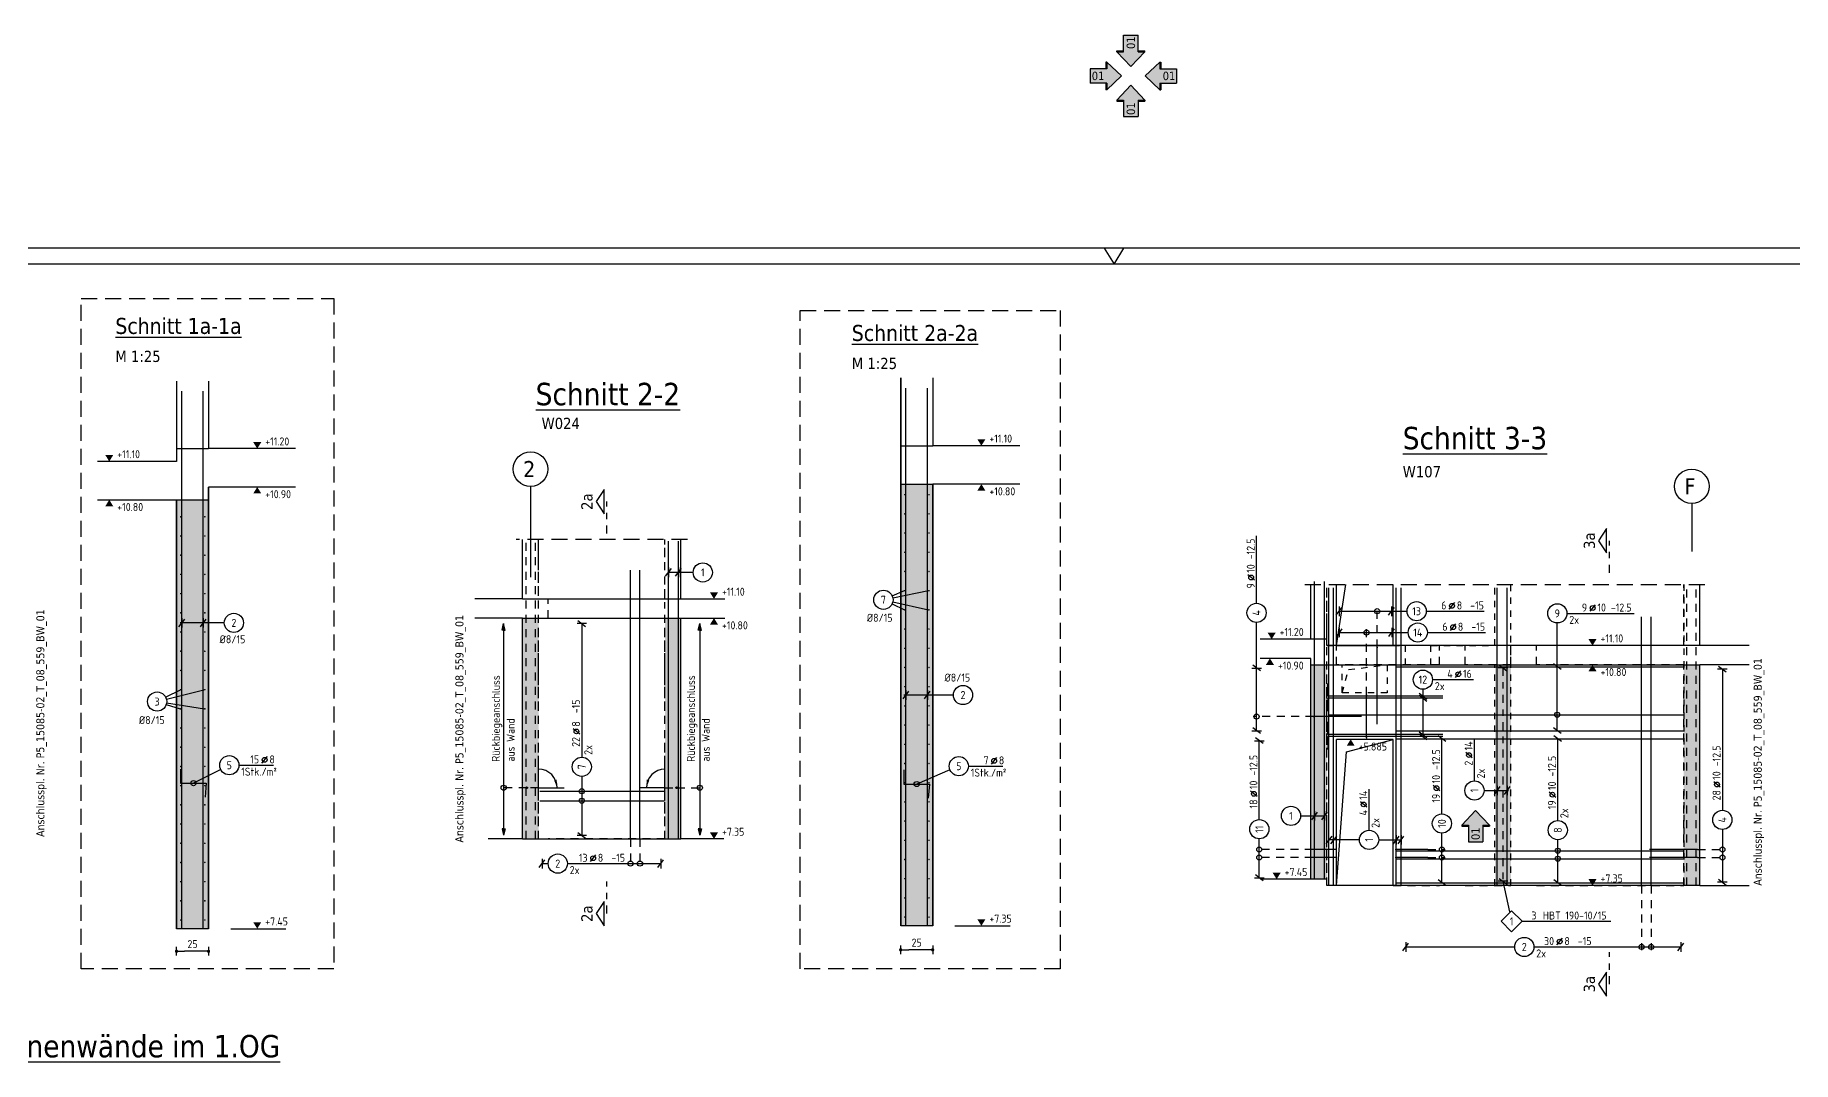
# Model space of a CAD drawing. Extents: x 0 to 70.7, y 1.4 to 34.4.
# Drawn here: x 14.92 to 42.38, y 18.39 to 34.43 of the extents above; entities that cross this region are included whole.
import ezdxf
from ezdxf.enums import TextEntityAlignment as Align

# ---------------------------------------------------------------- set-up
doc = ezdxf.new("R2010")
doc.units = 0
doc.header["$LTSCALE"] = 0.5
for name, pattern in [('AUSGEZOGEN', [1000.01, 1000, 0.01]), ('DASHDOTSMALL', [1.05, 0.5, -0.25, 0.05, -0.25]), ('DASHED', [0.75, 0.5, -0.25]), ('DOT', [0.175, 0.05, -0.125]), ('HIDDEN', [0.375, 0.25, -0.125]), ('HIDDEN2', [0.187, 0.125, -0.062]), ('STRICHLINIE', [0.75, 0.5, -0.25]), ('STRICHPUNKT2', [0.55, 0.25, -0.125, 0.05, -0.125]), ('VERDECKT', [0.375, 0.25, -0.125])]:
    doc.linetypes.add(name, pattern=pattern)
for name, color, linetype in [('ACHSEN', 7, 'Continuous'), ('AFU', 7, 'Continuous'), ('BETON', 7, 'Continuous'), ('DETAIL', 7, 'Continuous'), ('DRUEBER', 7, 'Continuous'), ('grau_hell', 7, 'Continuous'), ('grau_mittel', 7, 'Continuous'), ('HBT', 7, 'Continuous'), ('HILFE', 7, 'Continuous'), ('INDEX', 7, 'Continuous'), ('koten', 7, 'Continuous'), ('MASSE', 7, 'Continuous'), ('OBJEKT', 7, 'Continuous'), ('RAHMEN', 7, 'Continuous'), ('RND', 7, 'Continuous'), ('RND-1', 7, 'Continuous'), ('SCHNITTE', 7, 'Continuous'), ('SFP_Achsen', 7, 'Continuous'), ('TEXT', 7, 'Continuous'), ('VERDECKT', 7, 'Continuous'), ('WBZ', 7, 'Continuous')]:
    doc.layers.add(name, color=color, linetype=linetype)
doc.layers.add('NOPLOT', color=7, linetype='Continuous', plot=False)
doc.styles.add('helv', font='tahoma.ttf')
doc.styles.add('txt', font='isocp.shx')
doc.linetypes.add('AFU_50K', pattern='A,0.15,["/",Standard,S=0.2,R=0,X=-0.01,Y=-0.1],0.07,["/",Standard,S=0.2,R=0,X=-0.01,Y=-0.1],0.15', length=0.37)
doc.linetypes.add('AFU_50L', pattern='A,0.75,["/",Standard,S=0.2,R=0,X=-0.01,Y=-0.1],0.07,["/",Standard,S=0.2,R=0,X=-0.01,Y=-0.1],0.75', length=1.57)
doc.dimstyles.new('DOT_I', dxfattribs={"dimscale": 0.5, "dimtxt": 0.25, "dimasz": 0.25, "dimexe": 0.1, "dimexo": 0.3, "dimgap": 0.1, "dimtad": 1, "dimdec": 3, "dimzin": 3, "dimtxsty": 'txt', "dimblk": 'DOT', "dimblk1": 'DOT', "dimblk2": 'DOT', "dimsah": 1, "dimcen": 0.1, "dimse1": 1, "dimse2": 1, "dimazin": 0, "dimtfac": 1, "dimtdec": 4, "dimtix": 1, "dimtmove": 2, "dimatfit": 3, "dimfxl": 0, "dimtvp": 1, "dimtolj": 1, "dimtzin": 0, "dimarcsym": 0})

# ---------------------------------------------------------------- blocks, each defined once
blk = doc.blocks.new('okrd_o')
at = {"layer": 'koten', "color": 7, "linetype": 'Continuous'}
blk.add_solid([(-0.125, 0.202), (0.125, 0.202), (0, 0)], dxfattribs=at)
at = {"layer": 'koten', "style": 'txt'}
blk.add_attdef('OKRD', (0.25, 0.1), '', height=0.25, dxfattribs=at)
blk = doc.blocks.new('okrd_u')
at = {"layer": 'koten', "color": 7, "linetype": 'Continuous'}
blk.add_solid([(-0.125, -0.202), (0.125, -0.202), (0, 0)], dxfattribs=at)
at = {"layer": 'koten', "style": 'txt'}
blk.add_attdef('OKRD', (0.25, -0.35), '', height=0.25, dxfattribs=at)
blk = doc.blocks.new('DOT')
at = {"layer": 'MASSE', "color": 7, "linetype": 'Continuous'}
for p, q in [((0, 0), (-1, 0)), ((0, 0.54), (0, -0.54))]:
    blk.add_line(p, q, dxfattribs=at)
at = {"layer": 'MASSE', "color": 7, "linetype": 'Continuous', "const_width": 0.2}
blk.add_lwpolyline([(-0.1, 0, 1), (0.1, 0, 1)], format="xyb", close=True, dxfattribs=at)
blk = doc.blocks.new('*D16')
at = {"layer": 'Defpoints', "color": 0, "linetype": 'AUSGEZOGEN', "transparency": 16777216}
for p in [(17.128, 20.12), (17.128, 20.12), (17.628, 20.12)]:
    blk.add_point(p, dxfattribs=at)
at = {"layer": 'MASSE', "color": 0, "linetype": 'AUSGEZOGEN', "lineweight": -2, "transparency": 16777216}
blk.add_line((17.503, 20.12), (17.253, 20.12), dxfattribs=at)
at = {"layer": 'MASSE', "color": 0, "linetype": 'AUSGEZOGEN', "lineweight": -2, "transparency": 16777216, "xscale": 0.125, "yscale": 0.125, "zscale": 0.125, "rotation": 180}
blk.add_blockref('DOT', (17.128, 20.12), dxfattribs=at)
at = {"layer": 'MASSE', "color": 0, "linetype": 'AUSGEZOGEN', "lineweight": -2, "transparency": 16777216, "xscale": 0.125, "yscale": 0.125, "zscale": 0.125}
blk.add_blockref('DOT', (17.628, 20.12), dxfattribs=at)
at = {"layer": 'MASSE', "color": 0, "linetype": 'AUSGEZOGEN', "transparency": 16777216, "insert": (17.378, 20.232), "char_height": 0.125, "attachment_point": 5, "style": 'txt'}
blk.add_mtext('\\A1;25', dxfattribs=at)
blk = doc.blocks.new('RND_LEI')
at = {"layer": 'RND', "color": 7, "linetype": 'Continuous'}
blk.add_line((1.022, 0.066), (1.19, 0.27), dxfattribs=at)
for centre, radius in [((0, 0), 0.3), ((1.106, 0.168), 0.075)]:
    blk.add_circle(centre, radius, dxfattribs=at)
at = {"layer": 'RND', "color": 7, "linetype": 'Continuous', "style": 'txt'}
blk.add_attdef('POSL', text='', height=0.25, dxfattribs=at).set_placement((0, 0), align=Align.MIDDLE)
blk.add_attdef('ANZ', text='', height=0.25, dxfattribs=at).set_placement((0.931, 0.057), align=Align.RIGHT)
for tag, p in [('DUM', (1.253, 0.057)), ('ABSTD', (1.674, 0.057)), ('POSTXT', (0.374, -0.327))]:
    blk.add_attdef(tag, p, '', height=0.25, dxfattribs=at)
blk = doc.blocks.new('RND_HIN')
at = {"layer": 'RND', "color": 7, "linetype": 'Continuous'}
blk.add_circle((0, 0), 0.3, dxfattribs=at)
at = {"layer": 'RND', "color": 7, "linetype": 'Continuous', "style": 'txt'}
blk.add_attdef('POSI', text='', height=0.25, dxfattribs=at).set_placement((0, 0), align=Align.MIDDLE)
blk = doc.blocks.new('lei_gre')
at = {"layer": 'RND', "color": 7, "linetype": 'Continuous'}
for p, q in [((-0.09, -0.12), (0.09, 0.12)), ((0, 0.15), (0, -0.15))]:
    blk.add_line(p, q, dxfattribs=at)
blk = doc.blocks.new('PFEIL')
at = {"color": 7, "linetype": 'Continuous'}
blk.add_solid([(-1, -0.17), (-1, 0.17), (0, 0)], dxfattribs=at)
blk = doc.blocks.new('Pfeillinie')
at = {"layer": 'TEXT', "linetype": 'Continuous'}
blk.add_hatch(color=7, dxfattribs=at).paths.add_polyline_path([(0, 0), (-0.8, 0.2), (-0.8, 0), (-0.8, -0.2)])
at = {"layer": 'TEXT', "color": 7, "linetype": 'Continuous'}
for p, q in [((-0.8, 0), (-0.8, 0.2)), ((-0.8, 0.2), (0, 0)), ((-0.8, 0), (-0.8, -0.2)), ((-0.8, -0.2), (0, 0))]:
    blk.add_line(p, q, dxfattribs=at)
blk = doc.blocks.new('HBT_LEI')
at = {"layer": 'HBT', "color": 7, "linetype": 'Continuous'}
blk.add_lwpolyline([(-0.33, 0), (0, 0.33), (0.33, 0), (0, -0.33)], close=True, dxfattribs=at)
at = {"layer": 'HBT', "color": 7, "linetype": 'Continuous', "style": 'txt'}
blk.add_attdef('POSH', text='', height=0.25, dxfattribs=at).set_placement((0, -0.126), align=Align.CENTER)
blk.add_attdef('STKH', text='', height=0.25, dxfattribs=at).set_placement((0.776, 0.055), align=Align.RIGHT)
at = {"layer": 'HBT', "style": 'txt'}
for tag, p in [('ARTH', (0.973, 0.055)), ('TEXTH', (0.415, -0.309))]:
    blk.add_attdef(tag, p, '', height=0.25, dxfattribs=at)
blk = doc.blocks.new('*D18')
at = {"layer": 'Defpoints', "color": 0, "linetype": 'AUSGEZOGEN', "transparency": 16777216}
for p in [(28.442, 20.143), (28.442, 20.143), (28.942, 20.143)]:
    blk.add_point(p, dxfattribs=at)
at = {"layer": 'MASSE', "color": 0, "linetype": 'AUSGEZOGEN', "lineweight": -2, "transparency": 16777216}
blk.add_line((28.817, 20.143), (28.567, 20.143), dxfattribs=at)
at = {"layer": 'MASSE', "color": 0, "linetype": 'AUSGEZOGEN', "lineweight": -2, "transparency": 16777216, "xscale": 0.125, "yscale": 0.125, "zscale": 0.125, "rotation": 180}
blk.add_blockref('DOT', (28.442, 20.143), dxfattribs=at)
at = {"layer": 'MASSE', "color": 0, "linetype": 'AUSGEZOGEN', "lineweight": -2, "transparency": 16777216, "xscale": 0.125, "yscale": 0.125, "zscale": 0.125}
blk.add_blockref('DOT', (28.942, 20.143), dxfattribs=at)
at = {"layer": 'MASSE', "color": 0, "linetype": 'AUSGEZOGEN', "transparency": 16777216, "insert": (28.692, 20.256), "char_height": 0.125, "attachment_point": 5, "style": 'txt'}
blk.add_mtext('\\A1;25', dxfattribs=at)
blk = doc.blocks.new('SCHN-2')
at = {"layer": 'SCHNITTE', "color": 6, "linetype": 'Continuous'}
blk.add_lwpolyline([(0.378, 0.088), (0, 0.34), (-0.378, 0.088)], close=True, dxfattribs=at)
at = {"layer": 'SCHNITTE', "color": 1, "linetype": 'DASHDOTSMALL', "style": 'helv'}
blk.add_attdef('SCHN-2', text='', height=0.35, dxfattribs=at).set_placement((0, 0.45), align=Align.CENTER)
blk = doc.blocks.new('A1-19-0')
at = {"layer": 'RAHMEN'}
blk.add_line((103.1, 59.4), (0, 59.4), dxfattribs=at)
at = {"layer": 'RAHMEN', "color": 7, "linetype": 'Continuous'}
for p, q in [((51.24, 59.4), (51.55, 58.9)), ((51.55, 58.9), (51.86, 59.4))]:
    blk.add_line(p, q, dxfattribs=at)
at = {"layer": 'RAHMEN', "color": 5}
blk.add_line((102.6, 58.9), (2, 58.9), dxfattribs=at)
blk = doc.blocks.new('hin_ind5')
at = {"layer": 'grau_hell', "linetype": 'AUSGEZOGEN'}
h = blk.add_hatch(color=9, dxfattribs=at)
h.dxf.hatch_style = 2
h.paths.add_polyline_path([(0, 0), (0.619, -0.577), (0.619, -0.3), (1.306, -0.3), (1.306, 0.3), (0.619, 0.3), (0.619, 0.577)])
h.paths.add_polyline_path([(0.34, -0.274), (1.311, -0.274), (1.311, 0.274), (0.34, 0.274)], flags=9)
at = {"layer": 'OBJEKT', "linetype": 'AUSGEZOGEN'}
for points in [[(0.619, 0.3), (0.66, 0.3), (0.66, 0.577), (0.619, 0.577)], [(0.619, -0.577), (0.66, -0.577), (0.66, -0.3), (0.619, -0.3)]]:
    blk.add_hatch(color=1, dxfattribs=at).paths.add_polyline_path(points)
at = {"layer": 'OBJEKT', "color": 1, "linetype": 'AUSGEZOGEN'}
for p, q in [((0, 0), (0.619, 0.577)), ((0, 0), (0.619, -0.577)), ((0.619, 0.577), (0.619, 0.3)), ((0.619, 0.577), (0.66, 0.577)), ((0.619, 0.3), (1.306, 0.3)), ((0.66, 0.577), (0.66, 0.3)), ((1.306, 0.3), (1.306, -0.3)), ((0.619, -0.3), (0.619, -0.577)), ((0.619, -0.3), (1.306, -0.3)), ((0.66, -0.3), (0.66, -0.577))]:
    blk.add_line(p, q, dxfattribs=at)
at = {"layer": 'OBJEKT', "color": 7, "linetype": 'AUSGEZOGEN'}
blk.add_line((0.619, -0.577), (0.66, -0.577), dxfattribs=at)
at = {"layer": 'INDEX', "color": 1, "linetype": 'Continuous', "style": 'helv'}
blk.add_attdef('INDEX', text='', height=0.35, rotation=360, dxfattribs=at).set_placement((1.259, 0), align=Align.MIDDLE_RIGHT)

msp = doc.modelspace()

# ---------------------------------------------------------------- hatches: boundary and pattern name
at = {"layer": 'grau_mittel'}
for points in [[(28.942, 27.418), (28.442, 27.418), (28.442, 20.518), (28.942, 20.518)], [(17.128, 20.473), (17.628, 20.473), (17.628, 27.173), (17.128, 27.173)]]:
    msp.add_hatch(color=61, dxfattribs=at).paths.add_polyline_path(points)
h = msp.add_hatch(color=61, dxfattribs=at)
h.paths.add_polyline_path([(22.534, 21.875), (22.784, 21.875), (22.784, 25.325), (22.534, 25.325)])
h.paths.add_polyline_path([(25.009, 25.325), (24.759, 25.325), (24.759, 21.875), (25.009, 21.875)])
h = msp.add_hatch(color=61, dxfattribs=at)
h.paths.add_polyline_path([(35.102, 24.596), (34.852, 24.596), (34.852, 21.246), (35.102, 21.246)])
h.paths.add_polyline_path([(37.727, 21.146), (37.977, 21.146), (37.977, 24.596), (37.727, 24.596)])
h.paths.add_polyline_path([(40.927, 24.596), (40.677, 24.596), (40.677, 21.146), (40.927, 21.146)])

# ---------------------------------------------------------------- linework, layer by layer
at = {"layer": 'ACHSEN', "color": 140, "linetype": 'AUSGEZOGEN'}
for p, q in [((22.659, 27.383), (22.659, 25.965)), ((40.802, 27.114), (40.802, 26.364))]:
    msp.add_line(p, q, dxfattribs=at)
at = {"layer": 'AFU', "color": 8, "linetype": 'AFU_50K'}
for p, q in [((28.442, 28.018), (28.942, 28.018)), ((17.128, 27.973), (17.628, 27.973)), ((28.442, 27.418), (28.942, 27.418)), ((17.128, 27.173), (17.628, 27.173)), ((35.102, 24.996), (34.852, 24.996)), ((35.102, 21.246), (34.852, 21.246)), ((35.102, 21.146), (35.102, 21.246)), ((35.252, 21.146), (35.102, 21.146)), ((17.628, 20.473), (17.128, 20.473)), ((28.942, 20.518), (28.442, 20.518))]:
    msp.add_line(p, q, dxfattribs=at)
at = {"layer": 'AFU', "color": 8, "linetype": 'AFU_50L'}
for p, q in [((22.534, 25.625), (25.009, 25.625)), ((22.534, 25.325), (25.009, 25.325)), ((35.102, 24.896), (35.102, 24.996)), ((40.927, 24.896), (35.102, 24.896)), ((34.852, 24.596), (40.927, 24.596)), ((22.534, 21.875), (25.009, 21.875)), ((40.927, 21.146), (36.137, 21.146))]:
    msp.add_line(p, q, dxfattribs=at)
at = {"layer": 'BETON', "color": 6, "linetype": 'AUSGEZOGEN'}
for p, q in [((17.128, 29.029), (17.128, 27.773)), ((17.628, 29.029), (17.628, 27.973)), ((28.942, 29.08), (28.942, 28.018)), ((18.989, 27.373), (17.628, 27.373)), ((30.303, 27.418), (28.942, 27.418)), ((15.892, 27.173), (17.128, 27.173)), ((22.534, 25.625), (22.534, 26.551)), ((25.009, 25.625), (25.009, 26.551)), ((34.852, 24.996), (34.852, 25.852)), ((35.252, 24.896), (35.252, 25.852)), ((36.137, 24.896), (36.137, 25.852)), ((40.927, 24.896), (40.927, 25.852)), ((22.534, 25.625), (21.791, 25.625)), ((25.009, 25.625), (25.694, 25.625)), ((22.534, 25.325), (21.791, 25.325)), ((22.534, 21.875), (22.534, 25.325)), ((25.009, 21.875), (25.009, 25.325)), ((25.009, 25.325), (25.694, 25.325)), ((34.852, 24.996), (34.057, 24.996)), ((35.252, 24.896), (36.137, 24.896)), ((41.7, 24.896), (40.927, 24.896)), ((34.852, 24.696), (34.057, 24.696)), ((34.852, 21.246), (34.852, 24.696)), ((40.927, 21.146), (40.927, 24.596)), ((41.7, 24.596), (40.927, 24.596)), ((36.137, 23.431), (35.252, 23.431)), ((35.252, 21.146), (35.252, 23.431)), ((36.137, 21.146), (36.137, 23.431)), ((22.534, 21.875), (21.998, 21.875)), ((25.677, 21.875), (25.009, 21.875)), ((34.852, 21.246), (34.057, 21.246)), ((36.137, 21.146), (35.252, 21.146)), ((40.927, 21.146), (41.7, 21.146))]:
    msp.add_line(p, q, dxfattribs=at)
at = {"layer": 'BETON', "color": 6, "linetype": 'AUSGEZOGEN', "lineweight": 35}
for p, q in [((28.442, 29.079), (28.442, 20.518)), ((17.628, 27.373), (17.628, 20.473)), ((28.942, 27.418), (28.942, 20.518)), ((17.128, 27.173), (17.128, 20.473))]:
    msp.add_line(p, q, dxfattribs=at)
at = {"layer": 'BETON', "color": 6, "linetype": 'AUSGEZOGEN', "lineweight": 25}
for p, q in [((30.303, 28.018), (28.942, 28.018)), ((17.128, 27.773), (15.892, 27.773)), ((18.989, 27.973), (17.628, 27.973))]:
    msp.add_line(p, q, dxfattribs=at)
at = {"layer": 'DETAIL', "color": 102, "linetype": 'STRICHLINIE'}
for points in [[(15.638, 19.846), (15.638, 30.318), (19.586, 30.318), (19.586, 19.846)], [(26.869, 19.846), (26.869, 30.129), (30.935, 30.129), (30.935, 19.846)]]:
    msp.add_lwpolyline(points, close=True, dxfattribs=at)
at = {"layer": 'DRUEBER', "color": 7, "linetype": 'DOT'}
for p, q in [((22.784, 21.875), (22.784, 26.551)), ((24.759, 21.875), (24.759, 26.551)), ((35.102, 24.896), (35.102, 25.852)), ((37.727, 24.896), (37.727, 25.852)), ((37.977, 21.146), (37.977, 25.852)), ((40.677, 25.852), (40.677, 21.146)), ((35.102, 24.896), (35.252, 24.896)), ((36.137, 24.896), (36.327, 24.896)), ((36.327, 24.596), (36.327, 24.896)), ((36.727, 24.596), (36.727, 24.896)), ((36.727, 24.896), (37.727, 24.896)), ((35.102, 21.146), (35.102, 24.596)), ((35.102, 24.596), (36.327, 24.596)), ((36.727, 24.596), (37.727, 24.596)), ((37.727, 21.146), (37.727, 24.596)), ((35.252, 21.146), (35.102, 21.146)), ((36.327, 21.146), (36.137, 21.146)), ((37.727, 21.146), (36.727, 21.146))]:
    msp.add_line(p, q, dxfattribs=at)
at = {"layer": 'HBT', "color": 6, "linetype": 'STRICHPUNKT2'}
msp.add_line((37.852, 24.549), (37.852, 21.213), dxfattribs=at)
at = {"layer": 'HBT', "color": 7, "linetype": 'AUSGEZOGEN'}
for p, q in [((37.852, 21.213), (37.955, 20.736)), ((38.152, 20.589), (39.539, 20.589))]:
    msp.add_line(p, q, dxfattribs=at)
at = {"layer": 'HILFE', "color": 102, "linetype": 'DASHED'}
for p, q in [((25.109, 26.551), (22.434, 26.551)), ((34.758, 25.852), (41.027, 25.852))]:
    msp.add_line(p, q, dxfattribs=at)
at = {"layer": 'HILFE', "color": 102, "linetype": 'AUSGEZOGEN'}
for p, q in [((35.252, 24.896), (35.397, 25.852)), ((35.406, 23.237), (36.137, 23.431)), ((35.252, 21.146), (35.406, 23.237)), ((17.976, 20.473), (18.837, 20.473)), ((29.29, 20.518), (30.151, 20.518))]:
    msp.add_line(p, q, dxfattribs=at)
at = {"layer": 'NOPLOT', "color": 191, "linetype": 'Continuous'}
for points in [[(36.177, 24.566), (40.677, 24.566)], [(36.177, 23.566), (40.677, 23.566)], [(36.177, 23.441), (40.677, 23.441)], [(36.177, 21.191), (40.677, 21.191)]]:
    msp.add_lwpolyline(points, dxfattribs=at)
at = {"layer": 'RND', "color": 7, "linetype": 'AUSGEZOGEN'}
for p, q in [((34.002, 25.557), (34.002, 26.609)), ((35.291, 25.433), (36.111, 25.433)), ((36.111, 25.433), (36.353, 25.433)), ((36.653, 25.433), (37.56, 25.433)), ((38.851, 25.399), (39.903, 25.399)), ((23.46, 25.241), (23.46, 23.152)), ((34.002, 24.545), (34.002, 25.257)), ((35.294, 25.1), (36.114, 25.1)), ((36.114, 25.1), (36.371, 25.1)), ((36.671, 25.1), (37.577, 25.1)), ((38.701, 24.566), (38.701, 25.249)), ((34.002, 23.566), (34.002, 24.545)), ((38.701, 23.566), (38.701, 24.566)), ((41.28, 24.529), (41.28, 22.323)), ((36.751, 24.364), (37.391, 24.364)), ((34.045, 22.177), (34.045, 23.41)), ((36.898, 22.266), (36.898, 23.441)), ((37.406, 22.782), (37.406, 23.422)), ((38.709, 22.163), (38.709, 23.441)), ((18.102, 23.027), (18.642, 23.027)), ((23.46, 22.852), (23.46, 21.931)), ((29.5, 23.012), (30.04, 23.012)), ((35.76, 22.011), (35.76, 22.651)), ((41.28, 22.023), (41.28, 21.2)), ((34.045, 21.268), (34.045, 21.877)), ((36.898, 21.191), (36.898, 21.966)), ((38.709, 21.191), (38.709, 21.863)), ((22.838, 21.49), (22.934, 21.49)), ((23.234, 21.49), (24.692, 21.49)), ((36.333, 20.188), (38.035, 20.188)), ((38.335, 20.188), (40.631, 20.188))]:
    msp.add_line(p, q, dxfattribs=at)
at = {"layer": 'RND', "color": 102, "linetype": 'AUSGEZOGEN'}
for p, q in [((25.2, 26.039), (24.804, 26.039)), ((28.307, 25.546), (28.501, 25.454)), ((28.309, 25.671), (28.501, 25.754)), ((28.318, 25.578), (28.878, 25.454)), ((28.319, 25.641), (28.878, 25.754)), ((17.874, 25.251), (17.186, 25.251)), ((16.958, 24.088), (17.199, 24.208)), ((16.97, 24.058), (17.576, 24.208)), ((36.601, 24.214), (36.601, 23.463)), ((16.967, 23.977), (17.187, 23.908)), ((16.972, 23.999), (17.564, 23.908)), ((29.266, 24.123), (28.489, 24.123)), ((17.818, 22.96), (17.392, 22.747)), ((29.211, 22.953), (28.692, 22.733)), ((37.556, 22.632), (37.939, 22.632)), ((34.69, 22.236), (35.066, 22.236)), ((35.61, 21.861), (35.121, 21.861)), ((35.91, 21.861), (36.27, 21.861))]:
    msp.add_line(p, q, dxfattribs=at)
at = {"layer": 'RND', "color": 102, "linetype": 'VERDECKT'}
for p, q in [((35.886, 24.866), (35.886, 25.483)), ((35.722, 24.125), (35.722, 25.15)), ((34.892, 23.787), (33.952, 23.787)), ((22.599, 22.675), (22.189, 22.675)), ((24.943, 22.675), (25.353, 22.675)), ((24.219, 21.875), (24.219, 21.44)), ((24.369, 21.875), (24.369, 21.44)), ((34.881, 21.71), (33.995, 21.71)), ((36.676, 21.71), (36.948, 21.71)), ((40.889, 21.71), (41.33, 21.71)), ((34.881, 21.585), (33.995, 21.585)), ((36.676, 21.585), (36.948, 21.585)), ((40.889, 21.585), (41.33, 21.585)), ((40.017, 21.146), (40.017, 20.138)), ((40.167, 21.146), (40.167, 20.138))]:
    msp.add_line(p, q, dxfattribs=at)
at = {"layer": 'RND', "color": 1, "linetype": 'AUSGEZOGEN'}
for points in [[(17.211, 20.473), (17.211, 28.873)], [(17.545, 20.473), (17.545, 28.873)], [(28.525, 20.518), (28.525, 28.918)], [(28.859, 20.518), (28.859, 28.918)], [(24.815, 21.875), (24.815, 26.525)], [(24.971, 21.875), (24.971, 26.525)], [(24.219, 21.875), (24.219, 26.075)], [(24.369, 21.875), (24.369, 26.075)], [(34.91, 21.246), (34.91, 25.896)], [(35.066, 21.246), (35.066, 25.896)], [(35.131, 21.146), (35.131, 25.796)], [(35.204, 21.146), (35.204, 25.796)], [(36.186, 21.146), (36.186, 25.796)], [(36.259, 21.146), (36.259, 25.796)], [(37.763, 21.146), (37.763, 25.796)], [(37.919, 21.146), (37.919, 25.796)], [(40.017, 21.146), (40.017, 25.346)], [(40.167, 21.146), (40.167, 25.346)], [(35.886, 23.666), (35.886, 24.866)], [(36.915, 24.106), (35.115, 24.106), (35.115, 24.306)], [(36.915, 24.074), (35.115, 24.074), (35.115, 23.874)], [(35.722, 23.455), (35.722, 24.125)], [(35.642, 23.787), (34.892, 23.787)], [(36.915, 23.506), (35.115, 23.506), (35.115, 23.706)], [(35.127, 23.816), (40.677, 23.816)], [(36.915, 23.474), (35.115, 23.474), (35.115, 23.274)], [(22.802, 22.621), (24.752, 22.621)], [(22.802, 22.471), (24.752, 22.471)], [(35.235, 21.71), (34.881, 21.71)], [(36.676, 21.71), (36.176, 21.71)], [(40.889, 21.71), (40.139, 21.71)], [(35.235, 21.585), (34.881, 21.585)], [(36.676, 21.585), (36.176, 21.585)], [(36.177, 21.691), (40.677, 21.691)], [(36.177, 21.566), (40.677, 21.566)], [(40.889, 21.585), (40.139, 21.585)]]:
    msp.add_lwpolyline(points, dxfattribs=at)
at = {"layer": 'RND', "color": 7, "linetype": 'AUSGEZOGEN'}
for points, const_width in [([(28.501, 27.254, 1), (28.513, 27.254, 1)], 0.012), ([(28.878, 27.254, 1), (28.89, 27.254, 1)], 0.012), ([(17.187, 26.908, 1), (17.199, 26.908, 1)], 0.012), ([(17.564, 26.908, 1), (17.576, 26.908, 1)], 0.012), ([(28.501, 26.954, 1), (28.513, 26.954, 1)], 0.012), ([(28.878, 26.954, 1), (28.89, 26.954, 1)], 0.012), ([(28.501, 26.654, 1), (28.513, 26.654, 1)], 0.012), ([(28.878, 26.654, 1), (28.89, 26.654, 1)], 0.012), ([(17.187, 26.608, 1), (17.199, 26.608, 1)], 0.012), ([(17.564, 26.608, 1), (17.576, 26.608, 1)], 0.012), ([(28.501, 26.354, 1), (28.513, 26.354, 1)], 0.012), ([(28.878, 26.354, 1), (28.89, 26.354, 1)], 0.012), ([(17.187, 26.308, 1), (17.199, 26.308, 1)], 0.012), ([(17.564, 26.308, 1), (17.576, 26.308, 1)], 0.012), ([(17.187, 26.008, 1), (17.199, 26.008, 1)], 0.012), ([(17.564, 26.008, 1), (17.576, 26.008, 1)], 0.012), ([(28.501, 26.054, 1), (28.513, 26.054, 1)], 0.012), ([(28.878, 26.054, 1), (28.89, 26.054, 1)], 0.012), ([(17.187, 25.708, 1), (17.199, 25.708, 1)], 0.012), ([(17.564, 25.708, 1), (17.576, 25.708, 1)], 0.012), ([(28.501, 25.754, 1), (28.513, 25.754, 1)], 0.012), ([(28.878, 25.754, 1), (28.89, 25.754, 1)], 0.012), ([(17.187, 25.408, 1), (17.199, 25.408, 1)], 0.012), ([(17.564, 25.408, 1), (17.576, 25.408, 1)], 0.012), ([(28.501, 25.454, 1), (28.513, 25.454, 1)], 0.012), ([(28.878, 25.454, 1), (28.89, 25.454, 1)], 0.012), ([(17.187, 25.108, 1), (17.199, 25.108, 1)], 0.012), ([(17.564, 25.108, 1), (17.576, 25.108, 1)], 0.012), ([(28.501, 25.154, 1), (28.513, 25.154, 1)], 0.012), ([(28.878, 25.154, 1), (28.89, 25.154, 1)], 0.012), ([(17.187, 24.808, 1), (17.199, 24.808, 1)], 0.012), ([(17.564, 24.808, 1), (17.576, 24.808, 1)], 0.012), ([(28.501, 24.854, 1), (28.513, 24.854, 1)], 0.012), ([(28.878, 24.854, 1), (28.89, 24.854, 1)], 0.012), ([(35.88, 24.866, 1), (35.892, 24.866, 1)], 0.0125), ([(17.187, 24.508, 1), (17.199, 24.508, 1)], 0.012), ([(17.564, 24.508, 1), (17.576, 24.508, 1)], 0.012), ([(28.501, 24.554, 1), (28.513, 24.554, 1)], 0.012), ([(28.878, 24.554, 1), (28.89, 24.554, 1)], 0.012), ([(17.187, 24.208, 1), (17.199, 24.208, 1)], 0.012), ([(17.564, 24.208, 1), (17.576, 24.208, 1)], 0.012), ([(28.501, 24.254, 1), (28.513, 24.254, 1)], 0.012), ([(28.878, 24.254, 1), (28.89, 24.254, 1)], 0.012), ([(17.187, 23.908, 1), (17.199, 23.908, 1)], 0.012), ([(17.564, 23.908, 1), (17.576, 23.908, 1)], 0.012), ([(28.501, 23.954, 1), (28.513, 23.954, 1)], 0.012), ([(28.878, 23.954, 1), (28.89, 23.954, 1)], 0.012), ([(35.717, 24.125, 1), (35.727, 24.125, 1)], 0.01), ([(17.187, 23.608, 1), (17.199, 23.608, 1)], 0.012), ([(17.564, 23.608, 1), (17.576, 23.608, 1)], 0.012), ([(28.501, 23.654, 1), (28.513, 23.654, 1)], 0.012), ([(28.878, 23.654, 1), (28.89, 23.654, 1)], 0.012), ([(34.898, 23.787, -1), (34.886, 23.787, -1)], 0.0125), ([(28.501, 23.354, 1), (28.513, 23.354, 1)], 0.012), ([(28.878, 23.354, 1), (28.89, 23.354, 1)], 0.012), ([(35.716, 23.455, 1), (35.728, 23.455, 1)], 0.0125), ([(17.187, 23.308, 1), (17.199, 23.308, 1)], 0.012), ([(17.564, 23.308, 1), (17.576, 23.308, 1)], 0.012), ([(17.187, 23.008, 1), (17.199, 23.008, 1)], 0.012), ([(17.564, 23.008, 1), (17.576, 23.008, 1)], 0.012), ([(28.501, 23.054, 1), (28.513, 23.054, 1)], 0.012), ([(28.878, 23.054, 1), (28.89, 23.054, 1)], 0.012), ([(17.187, 22.708, 1), (17.199, 22.708, 1)], 0.012), ([(17.564, 22.708, 1), (17.576, 22.708, 1)], 0.012), ([(28.501, 22.754, 1), (28.513, 22.754, 1)], 0.012), ([(28.878, 22.754, 1), (28.89, 22.754, 1)], 0.012), ([(17.187, 22.408, 1), (17.199, 22.408, 1)], 0.012), ([(17.564, 22.408, 1), (17.576, 22.408, 1)], 0.012), ([(28.501, 22.454, 1), (28.513, 22.454, 1)], 0.012), ([(28.878, 22.454, 1), (28.89, 22.454, 1)], 0.012), ([(17.187, 22.108, 1), (17.199, 22.108, 1)], 0.012), ([(17.564, 22.108, 1), (17.576, 22.108, 1)], 0.012), ([(28.501, 22.154, 1), (28.513, 22.154, 1)], 0.012), ([(28.878, 22.154, 1), (28.89, 22.154, 1)], 0.012), ([(17.187, 21.808, 1), (17.199, 21.808, 1)], 0.012), ([(17.564, 21.808, 1), (17.576, 21.808, 1)], 0.012), ([(28.501, 21.854, 1), (28.513, 21.854, 1)], 0.012), ([(28.878, 21.854, 1), (28.89, 21.854, 1)], 0.012), ([(34.876, 21.71, 1), (34.886, 21.71, 1)], 0.01), ([(35.23, 21.71, 1), (35.24, 21.71, 1)], 0.01), ([(36.171, 21.71, 1), (36.181, 21.71, 1)], 0.01), ([(40.884, 21.71, 1), (40.894, 21.71, 1)], 0.01), ([(17.187, 21.508, 1), (17.199, 21.508, 1)], 0.012), ([(17.564, 21.508, 1), (17.576, 21.508, 1)], 0.012), ([(28.501, 21.554, 1), (28.513, 21.554, 1)], 0.012), ([(28.878, 21.554, 1), (28.89, 21.554, 1)], 0.012), ([(34.876, 21.585, 1), (34.886, 21.585, 1)], 0.01), ([(35.23, 21.585, 1), (35.24, 21.585, 1)], 0.01), ([(36.171, 21.585, 1), (36.181, 21.585, 1)], 0.01), ([(40.884, 21.585, 1), (40.894, 21.585, 1)], 0.01), ([(17.187, 21.208, 1), (17.199, 21.208, 1)], 0.012), ([(17.564, 21.208, 1), (17.576, 21.208, 1)], 0.012), ([(28.501, 21.254, 1), (28.513, 21.254, 1)], 0.012), ([(28.878, 21.254, 1), (28.89, 21.254, 1)], 0.012), ([(17.187, 20.908, 1), (17.199, 20.908, 1)], 0.012), ([(17.564, 20.908, 1), (17.576, 20.908, 1)], 0.012), ([(28.501, 20.954, 1), (28.513, 20.954, 1)], 0.012), ([(28.878, 20.954, 1), (28.89, 20.954, 1)], 0.012), ([(17.187, 20.608, 1), (17.199, 20.608, 1)], 0.012), ([(17.564, 20.608, 1), (17.576, 20.608, 1)], 0.012), ([(28.501, 20.654, 1), (28.513, 20.654, 1)], 0.012), ([(28.878, 20.654, 1), (28.89, 20.654, 1)], 0.012)]:
    msp.add_lwpolyline(points, format="xyb", close=True, dxfattribs=dict(at, const_width=const_width))
at = {"layer": 'RND', "color": 7, "linetype": 'HIDDEN'}
for points in [[(22.589, 21.875), (22.589, 26.525)], [(22.734, 21.875), (22.734, 26.525)], [(40.723, 21.146), (40.723, 25.796)], [(40.87, 21.146), (40.87, 25.796)]]:
    msp.add_lwpolyline(points, dxfattribs=at)
at = {"layer": 'RND', "color": 102, "linetype": 'AUSGEZOGEN'}
for points in [[(22.239, 25.239), (22.239, 21.932)], [(25.303, 25.239), (25.303, 21.932)]]:
    msp.add_lwpolyline(points, dxfattribs=at)
at = {"layer": 'RND', "color": 7, "linetype": 'AUSGEZOGEN'}
for centre in [(35.886, 25.433), (35.722, 25.1), (34.002, 23.787), (38.701, 23.816), (17.392, 22.747), (22.239, 22.675), (23.46, 22.621), (25.303, 22.675), (28.692, 22.733), (23.46, 22.471), (34.045, 21.71), (36.898, 21.71), (38.709, 21.691), (41.28, 21.71), (24.219, 21.49), (24.369, 21.49), (34.045, 21.585), (36.898, 21.585), (38.709, 21.566), (41.28, 21.585), (40.017, 20.188), (40.167, 20.188)]:
    msp.add_circle(centre, 0.04, dxfattribs=at)
at = {"layer": 'RND-1', "color": 1, "linetype": 'AUSGEZOGEN'}
for points in [[(17.192, 22.967), (17.192, 22.747), (17.592, 22.747), (17.573, 22.528)], [(28.492, 22.953), (28.492, 22.733), (28.892, 22.733), (28.873, 22.514)]]:
    msp.add_lwpolyline(points, dxfattribs=at)
at = {"layer": 'SCHNITTE', "color": 6, "linetype": 'STRICHPUNKT2'}
for p, q in [((23.852, 26.645), (23.852, 27.145)), ((39.514, 26.035), (39.514, 26.535)), ((23.852, 20.708), (23.852, 21.208)), ((39.514, 19.606), (39.514, 20.106))]:
    msp.add_line(p, q, dxfattribs=at)
at = {"layer": 'SFP_Achsen', "color": 7, "linetype": 'AUSGEZOGEN'}
for centre in [(22.659, 27.653), (40.802, 27.384)]:
    msp.add_circle(centre, 0.27, dxfattribs=at)
at = {"layer": 'TEXT', "color": 7, "linetype": 'VERDECKT'}
for p, q in [((22.784, 22.675), (22.599, 22.675)), ((24.759, 22.675), (24.943, 22.675))]:
    msp.add_line(p, q, dxfattribs=at)
for points in [[(22.784, 22.675), (22.784, 23.075)], [(24.759, 22.675), (24.759, 23.075)]]:
    msp.add_lwpolyline(points, dxfattribs=at)
at = {"layer": 'TEXT', "color": 1, "linetype": 'AUSGEZOGEN'}
for points in [[(22.784, 22.675), (23.184, 22.675)], [(24.759, 22.675), (24.359, 22.675)]]:
    msp.add_lwpolyline(points, dxfattribs=at)
at = {"layer": 'TEXT', "color": 7, "linetype": 'VERDECKT'}
for centre in [(22.599, 22.675), (24.943, 22.675)]:
    msp.add_circle(centre, 0.012, dxfattribs=at)
at = {"layer": 'TEXT', "color": 102, "linetype": 'AUSGEZOGEN'}
for centre, start, end in [((22.784, 22.675), 0, 90), ((24.759, 22.675), 90, 180)]:
    msp.add_arc(centre, 0.29, start, end, dxfattribs=at)
at = {"layer": 'VERDECKT', "color": 7, "linetype": 'VERDECKT'}
for p, q in [((22.784, 21.875), (22.784, 26.551)), ((24.759, 25.625), (24.759, 26.551)), ((22.934, 25.325), (22.934, 25.625)), ((22.934, 25.625), (24.759, 25.625)), ((22.934, 25.325), (24.759, 25.325)), ((24.759, 21.875), (24.759, 25.325)), ((35.252, 24.596), (35.252, 24.896)), ((36.862, 24.896), (36.137, 24.896)), ((36.862, 24.596), (36.862, 24.896)), ((37.977, 24.896), (37.262, 24.896)), ((37.262, 24.596), (37.262, 24.896)), ((37.977, 24.596), (37.977, 24.896)), ((40.677, 24.896), (38.377, 24.896)), ((38.377, 24.596), (38.377, 24.896)), ((36.862, 24.596), (35.252, 24.596)), ((37.977, 24.596), (37.262, 24.596)), ((40.677, 24.596), (38.377, 24.596)), ((24.759, 21.875), (22.934, 21.875)), ((36.137, 21.146), (36.862, 21.146)), ((37.262, 21.146), (37.977, 21.146)), ((38.377, 21.146), (40.677, 21.146))]:
    msp.add_line(p, q, dxfattribs=at)
at = {"layer": 'VERDECKT', "color": 7, "linetype": 'HIDDEN'}
for p, q in [((35.102, 21.146), (35.102, 25.852)), ((40.677, 24.896), (40.677, 25.852)), ((40.677, 21.146), (40.677, 24.596))]:
    msp.add_line(p, q, dxfattribs=at)
at = {"layer": 'WBZ', "color": 102, "linetype": 'HIDDEN2'}
for p, q in [((35.342, 24.156), (35.439, 24.52)), ((35.439, 24.52), (36.042, 24.596))]:
    msp.add_line(p, q, dxfattribs=at)
msp.add_lwpolyline([(35.342, 24.596), (36.042, 24.596), (36.042, 24.156), (35.342, 24.156)], close=True, dxfattribs=at)

# ---------------------------------------------------------------- block references
at = {"layer": 'HBT', "color": 6, "linetype": 'STRICHPUNKT2', "xscale": 0.5, "yscale": 0.5, "zscale": 0.5, "rotation": 270.0000222826671}
for p in [(37.852, 24.549), (37.852, 21.213)]:
    msp.add_blockref('lei_gre', p, dxfattribs=at)
at = {"layer": 'HBT', "color": 7, "linetype": 'AUSGEZOGEN', "xscale": 0.5, "yscale": 0.5, "zscale": 0.5, "rotation": 2.228266859027883e-05}
msp.add_blockref('HBT_LEI', (37.987, 20.589), dxfattribs=at).add_auto_attribs({'POSH': '1', 'STKH': '3', 'ARTH': 'HBT 190-10/15'})
at = {"layer": 'koten', "color": 7, "linetype": 'DASHED', "xscale": 0.5, "yscale": 0.5, "zscale": 0.5}
for p, values in [((18.389, 27.973), {'OKRD': '+11.20'}), ((29.703, 28.018), {'OKRD': '+11.10'}), ((16.077, 27.773), {'OKRD': '+11.10'})]:
    msp.add_blockref('okrd_o', p, dxfattribs=at).add_auto_attribs(values)
at = {"layer": 'koten', "color": 7, "linetype": 'AUSGEZOGEN', "xscale": 0.5, "yscale": 0.5, "zscale": 0.5}
for name, p, values in [('okrd_u', (18.389, 27.373), {'OKRD': '+10.90'}), ('okrd_u', (29.703, 27.418), {'OKRD': '+10.80'}), ('okrd_u', (16.077, 27.173), {'OKRD': '+10.80'}), ('okrd_o', (25.525, 25.625), {'OKRD': '+11.10'}), ('okrd_u', (25.525, 25.325), {'OKRD': '+10.80'}), ('okrd_o', (34.316, 21.246), {'OKRD': '+7.45'})]:
    msp.add_blockref(name, p, dxfattribs=at).add_auto_attribs(values)
at = {"layer": 'koten', "color": 6, "linetype": 'AUSGEZOGEN', "xscale": 0.5, "yscale": 0.5, "zscale": 0.5}
for name, p, values in [('okrd_o', (34.238, 24.996), {'OKRD': '+11.20'}), ('okrd_u', (34.211, 24.696), {'OKRD': '+10.90'}), ('okrd_u', (39.251, 24.596), {'OKRD': '+10.80'}), ('okrd_u', (35.473, 23.431), {'OKRD': '+5.885'})]:
    msp.add_blockref(name, p, dxfattribs=at).add_auto_attribs(values)
at = {"layer": 'koten', "color": 191, "linetype": 'AUSGEZOGEN', "xscale": 0.5, "yscale": 0.5, "zscale": 0.5}
msp.add_blockref('okrd_o', (39.251, 24.896), dxfattribs=at).add_auto_attribs({'OKRD': '+11.10'})
at = {"layer": 'koten', "color": 7, "linetype": 'AUSGEZOGEN'}
ref = msp.add_blockref('okrd_o', (25.525, 21.875), dxfattribs=dict(at, xscale=0.5, yscale=0.5, zscale=0.5))
ref.add_attrib('OKRD', '+7.35', (25.65, 21.925), dxfattribs={"layer": '0', "color": 0, "linetype": 'ByBlock', "height": 0.125, "style": 'txt'})
ref = msp.add_blockref('okrd_o', (39.251, 21.146), dxfattribs=dict(at, xscale=0.5, yscale=0.5, zscale=0.5))
ref.add_attrib('OKRD', '+7.35', (39.376, 21.196), dxfattribs={"layer": '0', "color": 0, "linetype": 'ByBlock', "height": 0.125, "style": 'txt'})
ref = msp.add_blockref('okrd_o', (18.389, 20.473), dxfattribs=dict(at, xscale=0.5, yscale=0.5, zscale=0.5))
ref.add_attrib('OKRD', '+7.45', (18.514, 20.523), dxfattribs={"layer": '0', "color": 0, "linetype": 'ByBlock', "height": 0.125, "style": 'txt'})
ref = msp.add_blockref('okrd_o', (29.703, 20.518), dxfattribs=dict(at, xscale=0.5, yscale=0.5, zscale=0.5))
ref.add_attrib('OKRD', '+7.35', (29.828, 20.568), dxfattribs={"layer": '0', "color": 0, "linetype": 'ByBlock', "height": 0.125, "style": 'txt'})
at = {"layer": 'MASSE', "color": 7, "linetype": 'AUSGEZOGEN', "xscale": 0.375, "yscale": 0.375, "zscale": 0.375, "rotation": 90}
msp.add_blockref('hin_ind5', (32.038, 33.941), dxfattribs=at).add_auto_attribs({'INDEX': '01'})
at = {"layer": 'MASSE', "color": 7, "linetype": 'AUSGEZOGEN'}
ref = msp.add_blockref('hin_ind5', (31.893, 33.796), dxfattribs=dict(at, xscale=-0.375, yscale=0.375, zscale=0.375))
ref.add_attrib('INDEX', '01', dxfattribs={"layer": 'INDEX', "color": 1, "linetype": 'Continuous', "height": 0.1313, "style": 'helv'}).set_placement((31.625, 33.796), align=Align.MIDDLE_RIGHT)
at = {"layer": 'MASSE', "color": 7, "linetype": 'AUSGEZOGEN', "xscale": 0.375, "yscale": 0.375, "zscale": 0.375}
msp.add_blockref('hin_ind5', (32.261, 33.796), dxfattribs=at).add_auto_attribs({'INDEX': '01'})
at = {"layer": 'MASSE', "color": 7, "linetype": 'AUSGEZOGEN'}
ref = msp.add_blockref('hin_ind5', (32.038, 33.651), dxfattribs=dict(at, xscale=-0.375, yscale=0.375, zscale=0.375, rotation=90))
ref.add_attrib('INDEX', '01', dxfattribs={"layer": 'INDEX', "color": 1, "linetype": 'Continuous', "height": 0.1313, "rotation": 90, "style": 'helv'}).set_placement((32.038, 33.383), align=Align.MIDDLE_RIGHT)
ref = msp.add_blockref('hin_ind5', (37.424, 22.322), dxfattribs=dict(at, xscale=-0.375, yscale=0.375, zscale=0.375, rotation=90))
ref.add_attrib('INDEX', '01', dxfattribs={"layer": 'INDEX', "color": 1, "linetype": 'Continuous', "height": 0.1313, "rotation": 90, "style": 'helv'}).set_placement((37.424, 22.055), align=Align.MIDDLE_RIGHT)
at = {"layer": 'RAHMEN', "color": 7, "linetype": 'AUSGEZOGEN', "xscale": 0.5, "yscale": 0.5, "zscale": 0.5}
msp.add_blockref('A1-19-0', (6.001, 1.407), dxfattribs=at)
at = {"layer": 'RND', "color": 7, "linetype": 'AUSGEZOGEN', "xscale": 0.5, "yscale": 0.5, "zscale": 0.5, "rotation": 90}
for p, values in [((34.002, 25.407), {'POSL': '4', 'DUM': '10', 'ANZ': '9', 'ABSTD': '-12.5'}), ((23.46, 23.002), {'POSL': '7', 'DUM': '8', 'ANZ': '22', 'ABSTD': '-15', 'POSTXT': '2x'}), ((37.406, 22.632), {'POSL': '1', 'DUM': '14', 'ANZ': '2', 'POSTXT': '2x'}), ((34.045, 22.027), {'POSL': '11', 'DUM': '10', 'ANZ': '18', 'ABSTD': '-12.5'}), ((36.898, 22.116), {'POSL': '10', 'DUM': '10', 'ANZ': '19', 'ABSTD': '-12.5'}), ((38.709, 22.013), {'POSL': '8', 'DUM': '10', 'ANZ': '19', 'ABSTD': '-12.5', 'POSTXT': '2x'}), ((41.28, 22.173), {'POSL': '4', 'DUM': '10', 'ANZ': '28', 'ABSTD': '-12.5'}), ((35.76, 21.861), {'POSL': '1', 'DUM': '14', 'ANZ': '4', 'POSTXT': '2x'})]:
    msp.add_blockref('RND_LEI', p, dxfattribs=at).add_auto_attribs(values)
at = {"layer": 'RND', "color": 7, "linetype": 'AUSGEZOGEN', "xscale": 0.5, "yscale": 0.5, "zscale": 0.5}
for p in [(24.815, 26.039), (24.971, 26.039), (17.211, 25.251), (17.545, 25.251), (35.291, 25.433), (36.111, 25.433), (35.294, 25.1), (36.114, 25.1), (28.525, 24.123), (28.859, 24.123), (34.91, 22.236), (35.066, 22.236), (22.838, 21.49), (24.692, 21.49), (36.333, 20.188), (40.631, 20.188)]:
    msp.add_blockref('lei_gre', p, dxfattribs=at)
for name, p, values in [('RND_HIN', (25.35, 26.039), {'POSI': '1'}), ('RND_HIN', (28.172, 25.611), {'POSI': '7'}), ('RND_LEI', (36.503, 25.433), {'POSL': '13', 'DUM': '8', 'ANZ': '6', 'ABSTD': '-15'}), ('RND_LEI', (38.701, 25.399), {'POSL': '9', 'DUM': '10', 'ANZ': '9', 'ABSTD': '-12.5', 'POSTXT': '2x'}), ('RND_HIN', (18.024, 25.251), {'POSI': '2'}), ('RND_LEI', (36.521, 25.1), {'POSL': '14', 'DUM': '8', 'ANZ': '6', 'ABSTD': '-15'}), ('RND_LEI', (36.601, 24.364), {'POSL': '12', 'DUM': '16', 'ANZ': '4', 'POSTXT': '2x'}), ('RND_HIN', (16.824, 24.021), {'POSI': '3'}), ('RND_HIN', (29.416, 24.123), {'POSI': '2'}), ('RND_LEI', (17.952, 23.027), {'POSL': '5', 'DUM': '8', 'ANZ': '15', 'POSTXT': '1Stk./m²'}), ('RND_LEI', (29.35, 23.012), {'POSL': '5', 'DUM': '8', 'ANZ': '7', 'POSTXT': '1Stk./m²'}), ('RND_HIN', (34.54, 22.236), {'POSI': '1'}), ('RND_LEI', (23.084, 21.49), {'POSL': '2', 'DUM': '8', 'ANZ': '13', 'ABSTD': '-15', 'POSTXT': '2x'}), ('RND_LEI', (38.185, 20.188), {'POSL': '2', 'DUM': '8', 'ANZ': '30', 'ABSTD': '-15', 'POSTXT': '2x'})]:
    msp.add_blockref(name, p, dxfattribs=at).add_auto_attribs(values)
for p, rotation in [((23.46, 25.241), 270), ((34.002, 24.545), 90), ((38.701, 24.566), 90), ((41.28, 24.529), 270), ((34.002, 23.566), 90), ((34.045, 23.41), 90), ((36.898, 23.441), 90), ((38.701, 23.566), 90), ((38.709, 23.441), 90), ((23.46, 21.931), 270), ((34.045, 21.268), 90), ((36.898, 21.191), 90), ((38.709, 21.191), 90), ((41.28, 21.2), 270)]:
    msp.add_blockref('lei_gre', p, dxfattribs=dict(at, rotation=rotation))
at = {"layer": 'RND', "color": 102, "linetype": 'AUSGEZOGEN'}
for name, p, xscale, yscale, zscale, rotation in [('Pfeillinie', (22.239, 25.239), -0.125, 0.125, 0.125, 270), ('Pfeillinie', (25.303, 25.239), 0.125, 0.125, 0.125, 90.00000000000001), ('lei_gre', (36.601, 24.106), 0.5, 0.5, 0.5, 270), ('lei_gre', (36.601, 24.074), 0.5, 0.5, 0.5, 270), ('lei_gre', (36.601, 23.506), 0.5, 0.5, 0.5, 270), ('lei_gre', (36.601, 23.474), 0.5, 0.5, 0.5, 270), ('Pfeillinie', (22.239, 21.932), -0.125, 0.125, 0.125, 90), ('Pfeillinie', (25.303, 21.932), 0.125, 0.125, 0.125, 270), ('lei_gre', (35.131, 21.861), 0.5, 0.5, 0.5, 180), ('lei_gre', (35.204, 21.861), 0.5, 0.5, 0.5, 180)]:
    msp.add_blockref(name, p, dxfattribs=dict(at, xscale=xscale, yscale=yscale, zscale=zscale, rotation=rotation))
at = {"layer": 'RND', "color": 102, "linetype": 'AUSGEZOGEN', "xscale": 0.5, "yscale": 0.5, "zscale": 0.5}
for p in [(37.763, 22.632), (37.919, 22.632), (36.186, 21.861), (36.259, 21.861)]:
    msp.add_blockref('lei_gre', p, dxfattribs=at)
at = {"layer": 'SCHNITTE', "color": 6, "linetype": 'STRICHPUNKT2', "xscale": 0.5, "yscale": 0.5, "zscale": 0.5, "rotation": 90}
for p, values in [((23.852, 27.145), {'SCHN-2': '2a'}), ((39.514, 26.535), {'SCHN-2': '3a'}), ((23.852, 20.708), {'SCHN-2': '2a'}), ((39.514, 19.606), {'SCHN-2': '3a'})]:
    msp.add_blockref('SCHN-2', p, dxfattribs=at).add_auto_attribs(values)
at = {"layer": 'TEXT', "color": 102, "linetype": 'AUSGEZOGEN', "yscale": 0.1250000000000026, "zscale": 0.1250000000000026}
for p, xscale, rotation in [((23.074, 22.675), -0.1250000000000026, 102.2409790208733), ((24.468, 22.675), 0.1250000000000026, 257.7590209791267)]:
    msp.add_blockref('PFEIL', p, dxfattribs=dict(at, xscale=xscale, rotation=rotation))

# ---------------------------------------------------------------- texts
at = {"layer": 'SFP_Achsen', "color": 6, "linetype": 'AUSGEZOGEN', "style": 'helv'}
for s, p in [('2', (22.545, 27.529)), ('F', (40.688, 27.26))]:
    msp.add_text(s, height=0.25, dxfattribs=at).set_placement(p)
at = {"layer": 'TEXT', "color": 6, "linetype": 'AUSGEZOGEN', "style": 'helv'}
for s, p in [('%%uSchnitt 1a-1a', (16.172, 29.765)), ('%%uSchnitt 2a-2a', (27.678, 29.655))]:
    msp.add_text(s, height=0.25, dxfattribs=at).set_placement(p)
at = {"layer": 'TEXT', "color": 1, "linetype": 'AUSGEZOGEN', "style": 'helv'}
for s, p in [('M 1:25', (16.172, 29.327)), ('M 1:25', (27.678, 29.217)), ('W024', (22.832, 28.28)), ('W107', (36.286, 27.525))]:
    msp.add_text(s, height=0.175, dxfattribs=at).set_placement(p)
at = {"layer": 'TEXT', "color": 5, "linetype": 'AUSGEZOGEN', "style": 'helv'}
for s, p in [('%%USchnitt 2-2', (22.739, 28.651)), ('%%USchnitt 3-3', (36.286, 27.963)), ('%%UGrundriss Innenwände im 1.OG%%U ', (12.279, 18.463))]:
    msp.add_text(s, height=0.35, dxfattribs=at).set_placement(p)
at = {"layer": 'TEXT', "color": 7, "linetype": 'AUSGEZOGEN'}
for s, style, p in [('Anschlusspl. Nr. P5_15085-02_T_08_559_BW_01', 'helv', (15.062, 21.907)), ('Anschlusspl. Nr. P5_15085-02_T_08_559_BW_01', 'helv', (21.61, 21.819)), ('Anschlusspl. Nr. P5_15085-02_T_08_559_BW_01', 'helv', (41.895, 21.145)), ('Rückbiegeanschluss', 'txt', (22.179, 23.082)), ('Rückbiegeanschluss', 'txt', (25.227, 23.082)), ('aus Wand ', 'txt', (22.41, 23.082)), ('aus Wand ', 'txt', (25.458, 23.082))]:
    msp.add_text(s, height=0.125, rotation=90, dxfattribs=dict(at, style=style)).set_placement(p)
at = {"layer": 'TEXT', "color": 7, "linetype": 'AUSGEZOGEN', "style": 'txt'}
for p in [(27.914, 25.268), (17.802, 24.932), (29.127, 24.333), (16.541, 23.669)]:
    msp.add_text('%%C8/15', height=0.125, dxfattribs=at).set_placement(p)

# ---------------------------------------------------------------- dimensions: what is measured, and where the dimension line sits
at = {"layer": 'MASSE', "color": 7, "linetype": 'AUSGEZOGEN'}
for base, p1, p2, picture, middle in [((28.442, 20.143), (28.942, 20.143), (28.442, 20.143), '*D18', (28.692, 20.256)), ((17.128, 20.12), (17.628, 20.12), (17.128, 20.12), '*D16', (17.378, 20.232))]:
    dim = msp.add_linear_dim(base=base, p1=p1, p2=p2, dimstyle='DOT_I', override={"dimdec": 0, "dimlfac": 50}, dxfattribs=at)
    dim.commit()
    dim.dimension.update_dxf_attribs({"geometry": picture, "text_midpoint": middle})

doc.saveas('drawing.dxf')
